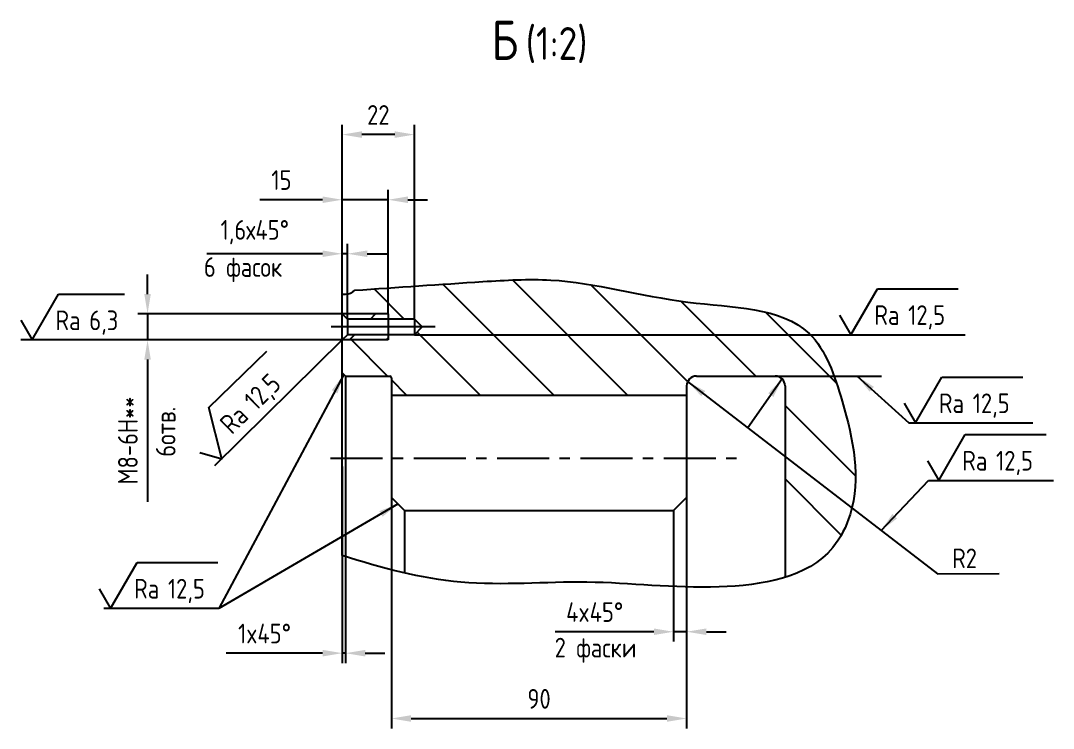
# Model space of a CAD drawing. Header units: millimetres. Extents: x 34179 to 39916, y -3385 to -179.
# Drawn here: x 36862.8 to 37177.6, y -1783.5 to -1567.7 of the extents above; entities that cross this region are included whole.
import ezdxf
from ezdxf.enums import TextEntityAlignment as Align

# ---------------------------------------------------------------- set-up
doc = ezdxf.new("R2010")
doc.units = ezdxf.units.MM
doc.linetypes.add('CENTER', pattern=[50.8, 31.75, -6.35, 6.35, -6.35])
for name, color, linetype in [('Bord', 1, 'Continuous'), ('Cen', 5, 'CENTER'), ('Cont', 6, 'Continuous'), ('Dim', 7, 'Continuous'), ('Hatch', 2, 'Continuous'), ('Text', 3, 'Continuous'), ('Textb', 6, 'Continuous'), ('Vporti', 7, 'Continuous')]:
    doc.layers.add(name, color=color, linetype=linetype)
doc.styles.add('DIM', font='times.ttf', dxfattribs={"width": 0.8})
doc.styles.add('Style1', font='romans.shx', dxfattribs={"width": 0.8})
doc.dimstyles.new('LIN 2', dxfattribs={"dimscale": 2, "dimtxt": 3, "dimasz": 3, "dimexe": 1.5, "dimexo": 0, "dimgap": 1.5, "dimtad": 1, "dimdec": 0, "dimrnd": 1, "dimdsep": 46, "dimtxsty": 'Style1', "dimcen": 0, "dimdle": 2, "dimclrd": 256, "dimclrt": 3, "dimadec": 0, "dimazin": 0, "dimtfac": 0.666667, "dimtdec": 0, "dimtmove": 0, "dimatfit": 2, "dimfxl": 1, "dimtvp": 0.833333, "dimtolj": 1, "dimtzin": 0, "dimarcsym": 0})
doc.dimstyles.new('LIN2', dxfattribs={"dimscale": 2, "dimtxt": 3, "dimasz": 3, "dimexe": 1.5, "dimexo": 0, "dimgap": 1.5, "dimtad": 1, "dimdec": 4, "dimrnd": 1, "dimdsep": 46, "dimtxsty": 'DIM', "dimcen": 0, "dimdle": 2, "dimclrd": 256, "dimclrt": 3, "dimadec": 0, "dimazin": 0, "dimtfac": 0.666667, "dimtdec": 4, "dimtmove": 0, "dimatfit": 3, "dimfxl": 1, "dimtvp": 0.833333, "dimtolj": 1, "dimtzin": 0, "dimarcsym": 0})

# ---------------------------------------------------------------- blocks, each defined once
blk = doc.blocks.new('ZNAK01')
at = {"layer": 'Textb', "style": 'Style1', "width": 0.8}
blk.add_attdef('А', text='', height=6, dxfattribs=at).set_placement((3.95, -0.02), align=Align.RIGHT)
blk.add_attdef('SC(1)', (5.07, -0.02), '', height=5, dxfattribs=at)
blk = doc.blocks.new('*D105')
at = {"layer": 'Dim', "color": 0, "lineweight": -2, "transparency": 16777216}
for p, q in [((36975.8, -1729.61), (36975.8, -1783.5)), ((37065.8, -1729.61), (37065.8, -1783.5))]:
    blk.add_line(p, q, dxfattribs=at)
at = {"layer": 'Dim', "lineweight": -2, "transparency": 16777216}
blk.add_line((36981.8, -1780.5), (37059.8, -1780.5), dxfattribs=at)
at = {"layer": 'Dim', "transparency": 16777216}
for points in [[(36981.8, -1779.5), (36981.8, -1781.5), (36975.8, -1780.5)], [(37059.8, -1779.5), (37059.8, -1781.5), (37065.8, -1780.5)]]:
    blk.add_solid(points, dxfattribs=at)
at = {"layer": 'Dim', "color": 3, "transparency": 16777216, "insert": (37020.8, -1774.5), "char_height": 6, "attachment_point": 5, "style": 'Style1'}
blk.add_mtext('\\A1;90', dxfattribs=at)
blk = doc.blocks.new('*D106')
at = {"layer": 'Dim', "color": 0, "lineweight": -2, "transparency": 16777216}
for p, q in [((36960.8, -1657.07), (36960.8, -1619.3)), ((36974.8, -1657.07), (36974.8, -1619.3))]:
    blk.add_line(p, q, dxfattribs=at)
at = {"layer": 'Dim', "lineweight": -2, "transparency": 16777216}
for p, q in [((36954.8, -1622.3), (36935.71, -1622.3)), ((36974.8, -1622.3), (36960.8, -1622.3)), ((36980.8, -1622.3), (36986.8, -1622.3))]:
    blk.add_line(p, q, dxfattribs=at)
at = {"layer": 'Dim', "transparency": 16777216}
for points in [[(36954.8, -1621.3), (36954.8, -1623.3), (36960.8, -1622.3)], [(36980.8, -1621.3), (36980.8, -1623.3), (36974.8, -1622.3)]]:
    blk.add_solid(points, dxfattribs=at)
at = {"layer": 'Dim', "color": 3, "transparency": 16777216, "insert": (36942.26, -1616.3), "char_height": 6, "attachment_point": 5, "style": 'Style1'}
blk.add_mtext('\\A1;15', dxfattribs=at)
blk = doc.blocks.new('*D107')
at = {"layer": 'Dim', "color": 0, "lineweight": -2, "transparency": 16777216}
for p, q in [((36960.8, -1657.07), (36960.8, -1599.43)), ((36982.8, -1658.67), (36982.8, -1599.43))]:
    blk.add_line(p, q, dxfattribs=at)
at = {"layer": 'Dim', "lineweight": -2, "transparency": 16777216}
blk.add_line((36976.8, -1602.43), (36966.8, -1602.43), dxfattribs=at)
at = {"layer": 'Dim', "transparency": 16777216}
for points in [[(36966.8, -1601.43), (36966.8, -1603.43), (36960.8, -1602.43)], [(36976.8, -1601.43), (36976.8, -1603.43), (36982.8, -1602.43)]]:
    blk.add_solid(points, dxfattribs=at)
at = {"layer": 'Dim', "color": 3, "transparency": 16777216, "insert": (36971.8, -1596.43), "char_height": 6, "attachment_point": 5, "style": 'Style1'}
blk.add_mtext('\\A1;22', dxfattribs=at)
blk = doc.blocks.new('*D108')
at = {"layer": 'Dim', "color": 0, "lineweight": -2, "transparency": 16777216}
for p, q in [((36960.8, -1659.07), (36960.8, -1635.77)), ((36962.4, -1658.67), (36962.4, -1635.77))]:
    blk.add_line(p, q, dxfattribs=at)
at = {"layer": 'Dim', "lineweight": -2, "transparency": 16777216}
for p, q in [((36954.8, -1638.77), (36919.49, -1638.77)), ((36962.4, -1638.77), (36960.8, -1638.77)), ((36968.4, -1638.77), (36974.4, -1638.77))]:
    blk.add_line(p, q, dxfattribs=at)
at = {"layer": 'Dim', "transparency": 16777216}
for points in [[(36954.8, -1637.77), (36954.8, -1639.77), (36960.8, -1638.77)], [(36968.4, -1637.77), (36968.4, -1639.77), (36962.4, -1638.77)]]:
    blk.add_solid(points, dxfattribs=at)
at = {"layer": 'Dim', "color": 3, "transparency": 16777216, "insert": (36934.14, -1632.19), "char_height": 6, "attachment_point": 5, "style": 'Style1'}
blk.add_mtext('\\A1;1,6х45%%d', dxfattribs=at)
blk = doc.blocks.new('*D109')
at = {"layer": 'Dim', "lineweight": -2, "transparency": 16777216}
for p, q in [((36901.44, -1651.07), (36901.44, -1645.07)), ((36901.44, -1657.07), (36901.44, -1665.07)), ((36901.44, -1671.07), (36901.44, -1714.39))]:
    blk.add_line(p, q, dxfattribs=at)
at = {"layer": 'Dim', "color": 0, "lineweight": -2, "transparency": 16777216}
for p, q in [((36960.8, -1657.07), (36898.44, -1657.07)), ((36960.8, -1665.07), (36898.44, -1665.07))]:
    blk.add_line(p, q, dxfattribs=at)
at = {"layer": 'Dim', "transparency": 16777216}
for points in [[(36900.44, -1651.07), (36902.44, -1651.07), (36901.44, -1657.07)], [(36900.44, -1671.07), (36902.44, -1671.07), (36901.44, -1665.07)]]:
    blk.add_solid(points, dxfattribs=at)
at = {"layer": 'Dim', "color": 3, "transparency": 16777216, "insert": (36895.44, -1695.73), "char_height": 6, "attachment_point": 5, "rotation": 90, "style": 'Style1'}
blk.add_mtext('\\A1;M8-6H**', dxfattribs=at)
blk = doc.blocks.new('SHERISO_01')
at = {"layer": 'Text'}
blk.add_line((4.04, 7), (16.36, 7), dxfattribs=at)
blk.add_lwpolyline([(-1.73, 3), (0, 0), (4.04, 7)], dxfattribs=at)
at = {"layer": 'Text', "style": 'Style1', "width": 0.8}
blk.add_text('Ra', height=3, dxfattribs=at).set_placement((3.58, 1.5))
blk.add_attdef('12,5', (8.73, 1.5), '', height=3, dxfattribs=at)
blk = doc.blocks.new('SHERISO_03')
at = {"layer": 'Text'}
blk.add_line((4.04, 7), (14.12, 7), dxfattribs=at)
blk.add_lwpolyline([(-1.73, 3), (0, 0), (4.04, 7)], dxfattribs=at)
at = {"layer": 'Text', "style": 'Style1', "width": 0.8}
blk.add_text('Ra', height=3, dxfattribs=at).set_placement((3.58, 1.5))
blk.add_attdef('6,3', (8.73, 1.5), '', height=3, dxfattribs=at)
blk = doc.blocks.new('*D110')
at = {"layer": 'Dim', "color": 0, "lineweight": -2, "transparency": 16777216}
for p, q in [((37061.8, -1728.66), (37061.8, -1757.04)), ((37065.8, -1729.32), (37065.8, -1757.04))]:
    blk.add_line(p, q, dxfattribs=at)
at = {"layer": 'Dim', "lineweight": -2, "transparency": 16777216}
for p, q in [((37055.8, -1754.04), (37025.74, -1754.04)), ((37065.8, -1754.04), (37061.8, -1754.04)), ((37071.8, -1754.04), (37077.8, -1754.04))]:
    blk.add_line(p, q, dxfattribs=at)
at = {"layer": 'Dim', "transparency": 16777216}
for points in [[(37055.8, -1753.04), (37055.8, -1755.04), (37061.8, -1754.04)], [(37071.8, -1753.04), (37071.8, -1755.04), (37065.8, -1754.04)]]:
    blk.add_solid(points, dxfattribs=at)
at = {"layer": 'Dim', "color": 3, "transparency": 16777216, "insert": (37037.77, -1748.04), "char_height": 6, "attachment_point": 5, "style": 'Style1'}
blk.add_mtext('\\A1;4x45%%d', dxfattribs=at)
blk = doc.blocks.new('*D119')
at = {"layer": 'Dim', "color": 0, "lineweight": -2, "transparency": 16777216}
for p, q in [((36960.8, -1703.6), (36960.8, -1763.58)), ((36961.8, -1703.6), (36961.8, -1763.58))]:
    blk.add_line(p, q, dxfattribs=at)
at = {"layer": 'Dim', "lineweight": -2, "transparency": 16777216}
for p, q in [((36954.8, -1760.58), (36925.43, -1760.58)), ((36961.8, -1760.58), (36960.8, -1760.58)), ((36967.8, -1760.58), (36973.8, -1760.58))]:
    blk.add_line(p, q, dxfattribs=at)
at = {"layer": 'Dim', "transparency": 16777216}
for points in [[(36954.8, -1759.58), (36954.8, -1761.58), (36960.8, -1760.58)], [(36967.8, -1759.58), (36967.8, -1761.58), (36961.8, -1760.58)]]:
    blk.add_solid(points, dxfattribs=at)
at = {"layer": 'Dim', "color": 3, "transparency": 16777216, "insert": (36937.11, -1754.58), "char_height": 6, "attachment_point": 5, "style": 'Style1'}
blk.add_mtext('\\A1;1x45%%d', dxfattribs=at)

msp = doc.modelspace()

# ---------------------------------------------------------------- hatches: boundary and pattern name
at = {"layer": 'Hatch'}
h = msp.add_hatch(dxfattribs=at)
h.set_pattern_fill('ANSI31', color=256, scale=2.5, style=0)
h.set_pattern_definition([(45, (28087.548, -6252.417), (-5.61266, 5.61266), [])])
h.paths.add_polyline_path([(36960.80039, -1657.0729), (36974.80039, -1657.0729), (36974.80039, -1658.6729), (36962.40039, -1658.6729)])
h.paths.add_polyline_path([(36962.40039, -1663.4729), (36974.80039, -1663.4729), (36974.80039, -1665.0729), (36960.80039, -1665.0729)])

# ---------------------------------------------------------------- linework, layer by layer
at = {"layer": 'Bord'}
for p, q in [((36974.80039, -1657.0729), (36960.80039, -1657.0729)), ((36974.80039, -1665.0729), (36960.80039, -1665.0729))]:
    msp.add_line(p, q, dxfattribs=at)
msp.add_open_spline([(36964.62882, -1649.90133), (36977.60509, -1648.99633), (36997.42527, -1647.61403), (37031.87005, -1645.5454), (37062.96486, -1655.3744), (37103.70323, -1654.84381), (37115.04333, -1687.81878), (37119.86619, -1711.08399), (37107.0348, -1736.9533), (37073.17624, -1742.45214), (37036.48036, -1737.44414), (36997.07483, -1741.26582), (36972.7077, -1734.59255), (36960.80039, -1730.81179)], degree=3, knots=[0, 0, 0, 0, 39.169519132, 59.828165569, 102.151525893, 140.360616119, 163.333199975, 197.976345093, 209.356989924, 245.961722432, 286.33296761, 324.75730474, 361.91419881, 361.91419881, 361.91419881, 361.91419881], dxfattribs=at)
at = {"layer": 'Cen'}
msp.add_line((36989.15603, -1661.0729), (36955.14971, -1661.0729), dxfattribs=at)
at = {"layer": 'Cen', "ltscale": 0.5}
msp.add_line((36957.19312, -1701.0729), (37082.7685, -1701.0729), dxfattribs=at)
at = {"layer": 'Cont'}
for p, q in [((36960.80039, -1651.0729), (36961.80039, -1651.0729)), ((36960.80039, -1661.0729), (36960.80039, -1651.0729)), ((36960.80039, -1651.0729), (36961.80039, -1651.0729)), ((36962.40039, -1658.6729), (36960.80039, -1657.0729)), ((36982.80039, -1658.6729), (36962.40039, -1658.6729)), ((36962.40039, -1658.6729), (36962.40039, -1663.4729)), ((36974.80039, -1657.0729), (36974.80039, -1665.0729)), ((36982.80039, -1658.6729), (36985.20039, -1661.0729)), ((36982.80039, -1658.6729), (36982.80039, -1663.4729)), ((36960.80039, -1730.81179), (36960.80039, -1661.0729)), ((36982.80039, -1663.4729), (36985.20039, -1661.0729)), ((36962.40039, -1663.4729), (36960.80039, -1665.0729)), ((36982.80039, -1663.4729), (36962.40039, -1663.4729)), ((36961.80039, -1676.0729), (36960.80039, -1675.0729)), ((36961.80039, -1676.0729), (36975.30039, -1676.0729)), ((36961.80039, -1676.0729), (36961.80039, -1731.12804)), ((36975.80039, -1676.5729), (36975.80039, -1735.16868)), ((37068.80039, -1676.0729), (37092.80039, -1676.0729)), ((37065.80039, -1679.0729), (37065.80039, -1740.39607)), ((37095.80039, -1679.0729), (37095.80039, -1737.45451)), ((36975.80039, -1681.8729), (37065.80039, -1681.8729)), ((36979.80039, -1717.0729), (36975.80039, -1713.0729)), ((37061.80039, -1717.0729), (37065.80039, -1713.0729)), ((36979.80039, -1717.0729), (37061.80039, -1717.0729)), ((36979.80039, -1717.0729), (36979.80039, -1736.13959)), ((37061.80039, -1717.0729), (37061.80039, -1740.25385))]:
    msp.add_line(p, q, dxfattribs=at)
for centre, radius, start, end in [((36961.80039, -1647.0729), 4, 270, 315), ((36975.30039, -1676.5729), 0.5, 0, 90), ((37068.80039, -1679.0729), 3, 90, 180), ((37092.80039, -1679.0729), 3, 0, 90)]:
    msp.add_arc(centre, radius, start, end, dxfattribs=at)
at = {"layer": 'Dim'}
for p, q in [((36916.34263, -1665.0729), (36862.81387, -1665.0729)), ((36960.80039, -1665.0729), (36921.88068, -1703.48698)), ((36982.80039, -1663.4729), (37150.70174, -1663.4729)), ((37080.80039, -1676.0729), (37125.24286, -1676.0729)), ((37139.5638, -1707.88814), (37177.5951, -1707.88814))]:
    msp.add_line(p, q, dxfattribs=at)
at = {"layer": 'Hatch'}
for p, q in [((36979.67205, -1658.6729), (36970.49186, -1649.49271)), ((37025.32269, -1681.8729), (36991.50418, -1648.05439)), ((37047.77333, -1681.8729), (37012.66609, -1646.76566)), ((37066.1056, -1677.75453), (37036.55529, -1648.20422)), ((37086.87461, -1676.0729), (37064.02314, -1653.22143)), ((37111.52804, -1678.27569), (37089.80531, -1656.55296)), ((36974.62141, -1676.0729), (36963.62141, -1665.0729)), ((37002.87205, -1681.8729), (36983.63622, -1662.63707)), ((36980.42141, -1681.8729), (36975.80039, -1677.25188)), ((37117.29373, -1706.49202), (37095.80039, -1684.99868)), ((37112.92872, -1724.57765), (37095.80039, -1707.44932))]:
    msp.add_line(p, q, dxfattribs=at)

# ---------------------------------------------------------------- block references
at = {"layer": 'Dim', "xscale": 2, "yscale": 2, "zscale": 2}
for name, p, values in [('ZNAK01', (37006.61313, -1579.60408), {'А': 'Б', 'SC(1)': '(1:2)'}), ('SHERISO_01', (37142.6684, -1707.88814), {'12,5': '12,5'})]:
    msp.add_blockref(name, p, dxfattribs=at).add_auto_attribs(values)
at = {"layer": 'Vporti', "xscale": 2, "yscale": 2, "zscale": 2}
for name, p, values in [('SHERISO_01', (37115.8696, -1663.4729), {'12,5': '12,5'}), ('SHERISO_03', (36866.21841, -1665.0729), {'6,3': '6,3'}), ('SHERISO_01', (37135.5517, -1690.37311), {'12,5': '12,5'}), ('SHERISO_01', (36890.18923, -1746.91189), {'12,5': '12,5'})]:
    msp.add_blockref(name, p, dxfattribs=at).add_auto_attribs(values)
at = {"layer": 'Vporti', "xscale": 2, "yscale": 2, "zscale": 2, "rotation": 44.25077329534516}
msp.add_blockref('SHERISO_01', (36924.09538, -1701.30105), dxfattribs=at).add_auto_attribs({'12,5': '12,5'})

# ---------------------------------------------------------------- texts
at = {"layer": 'Text', "style": 'Style1', "width": 0.8}
for s, p in [('6 фасок', (36918.62221, -1645.81728)), ('R2', (37146.76144, -1734.65458)), ('2 фаски', (37025.55188, -1761.88995))]:
    msp.add_text(s, height=6, dxfattribs=at).set_placement(p)
msp.add_text('6отв.', height=6, rotation=90, dxfattribs=at).set_placement((36909.96734, -1700.67915))

# ---------------------------------------------------------------- dimensions: what is measured, and where the dimension line sits
at = {"layer": 'Dim'}
for base, p1, p2, picture, middle in [((36960.80039, -1602.42763), (36982.80039, -1658.6729), (36960.80039, -1657.0729), '*D107', (36971.80039, -1596.42763)), ((37065.80039, -1780.505), (36975.80039, -1729.61411), (37065.80039, -1729.61411), '*D105', (37020.80039, -1774.505))]:
    dim = msp.add_linear_dim(base=base, p1=p1, p2=p2, dimstyle='LIN 2', dxfattribs=at)
    dim.commit()
    dim.dimension.update_dxf_attribs({"geometry": picture, "text_midpoint": middle})
for base, p1, p2, text, picture, middle in [((36960.80039, -1622.30014), (36974.80039, -1657.0729), (36960.80039, -1657.0729), '15', '*D106', (36942.25754, -1616.30014)), ((36960.80039, -1638.7659), (36962.40039, -1658.6729), (36960.80039, -1659.0729), '1,6х45%%d', '*D108', (36934.14325, -1632.19447)), ((36960.80039, -1760.58309), (36961.80039, -1703.60047), (36960.80039, -1703.60047), '<>x45%%d', '*D119', (36937.11468, -1754.58309)), ((37061.80039, -1754.0423), (37065.80039, -1729.316), (37061.80039, -1728.66338), '<>x45%%d', '*D110', (37037.77182, -1748.0423))]:
    dim = msp.add_linear_dim(base=base, p1=p1, p2=p2, text=text, dimstyle='LIN 2', dxfattribs=at)
    dim.commit()
    dim.dimension.update_dxf_attribs({"geometry": picture, "text_midpoint": middle})
dim = msp.add_linear_dim(base=(36901.43568, -1665.0729), p1=(36960.80039, -1657.0729), p2=(36960.80039, -1665.0729), angle=90, text='M<>-6H**', dimstyle='LIN2', override={"dimtxsty": 'Style1', "dimatfit": 0}, dxfattribs=at)
dim.commit()
dim.dimension.update_dxf_attribs({"geometry": '*D109', "text_midpoint": (36895.43568, -1695.73004)})

# ---------------------------------------------------------------- leaders
for points, dimstyle in [([(36961.30039, -1675.5729), (36923.21231, -1746.91189)], 'LIN 2'), ([(37066.1056, -1677.75453), (37142.23635, -1736.35224), (37161.11882, -1736.31405)], 'LIN2'), ([(37094.92171, -1676.95158), (37084.42466, -1691.85468)], 'LIN2'), ([(37117.7877, -1676.0729), (37133.57646, -1690.37311), (37171.35277, -1690.37311)], 'LIN2'), ([(37125.11754, -1723.17593), (37139.5638, -1707.88814)], 'LIN 2'), ([(36977.80039, -1715.0729), (36923.21231, -1746.91189), (36888.12367, -1746.91189)], 'LIN2')]:
    msp.add_leader(points, dimstyle=dimstyle, dxfattribs=at)

doc.saveas('drawing.dxf')
